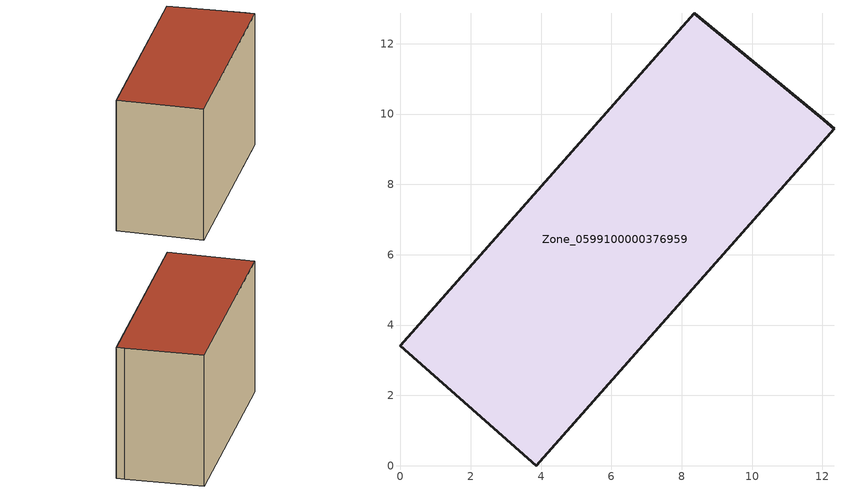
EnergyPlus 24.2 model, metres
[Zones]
Zone_0599100000376959
 floor ground (C_G): 8.35,12.87 11.96,9.91 12.33,9.59 3.86,0 0,3.42 z0
 wall outside (C_F): 3.86,0 12.33,9.59 11.96,9.91 8.35,12.87 0,3.42 3.86,0 z0:8.39
 roof outside (C_R): 11.96,9.91 8.35,12.87 0,3.42 3.86,0 12.33,9.59 z8.39
[BUILDING]
Pand.0599100000376959: North Axis=0; Terrain=City; Loads Convergence Tolerance Value=0.04; Temperature Convergence Tolerance Value=0.4; Solar Distribution=FullExterior; Maximum Number of Warmup Days=25; Minimum Number of Warmup Days=1
[Site:Location]
Rotterdam.The.Hague.AP_ZH_NLD Design_Conditions: Latitude=51.96; Longitude=4.45; Time Zone=1; Elevation=-4.5
[SITE:GROUNDTEMPERATURE:BUILDINGSURFACE]
18, 18, 18, 18, 18, 18, 18, 18, 18, 18, 18, 18
[MATERIAL] Thermal Absorptance=0.9; Solar Absorptance=0.7; Visible Absorptance=0.7
Name | Roughness | Thickness | Conductivity | Density | Specific Heat
G.TI.1992-2005 | MediumSmooth | 0.15 | 0.06 | 540 | 1210
F.TI.1992-2005 | Rough | 0.3 | 0.12 | 1920 | 840
R.TI.1992-2005 | MediumRough | 0.2 | 0.08 | 1500 | 1000
[CONSTRUCTION]
C_G: G.TI.1992-2005
C_F: F.TI.1992-2005
C_R: R.TI.1992-2005
[ZONE]
Zone_0599100000376959: Type=1; Multiplier=1; Ceiling Height=Autocalculate; Volume=Autocalculate; Floor Area=autocalculate; Part of Total Floor Area=Yes
[ZONEINFILTRATION:DESIGNFLOWRATE]
Infil_Zone_0599100000376959: Zone or ZoneList or Space or SpaceList=Zone_0599100000376959; Schedule=AlwaysOn; Design Flow Rate Calculation Method=Flow/Area; Flow Rate per Floor Area=0.0015; Constant Term Coefficient=1; Temperature Term Coefficient=0; Velocity Term Coefficient=0; Velocity Squared Term Coefficient=0
[HVACTEMPLATE:ZONE:IDEALLOADSAIRSYSTEM]
Zone_0599100000376959: Maximum Heating Supply Air Temperature=50; Minimum Cooling Supply Air Temperature=13; Maximum Heating Supply Air Humidity Ratio=0.0156; Minimum Cooling Supply Air Humidity Ratio=0.0077; Heating Limit=NoLimit; Cooling Limit=NoLimit; Dehumidification Control Type=ConstantSensibleHeatRatio; Cooling Sensible Heat Ratio=0.7; Dehumidification Setpoint=60; Humidification Control Type=None; Humidification Setpoint=30; Outdoor Air Method=None; Outdoor Air Flow Rate per Person=0.00944; Outdoor Air Flow Rate per Zone Floor Area=0; Outdoor Air Flow Rate per Zone=0; Demand Controlled Ventilation Type=None; Outdoor Air Economizer Type=NoEconomizer; Heat Recovery Type=None; Sensible Heat Recovery Effectiveness=0.7; Latent Heat Recovery Effectiveness=0.65
[ZONECONTROL:THERMOSTAT]
ThermostatControl_Zone_0599100000376959: Zone or ZoneList=Zone_0599100000376959; Control Type Schedule=DualSetpointControlType; Control 1=Thermostat_Zone_0599100000376959; Temperature Difference Between Cutout And Setpoint=0
[THERMOSTATSETPOINT:DUALSETPOINT]
Thermostat_Zone_0599100000376959: Heating Setpoint Temperature Schedule=HeatingSetpoint_Zone_0599100000376959; Cooling Setpoint Temperature Schedule=CoolingSetpoint_Zone_0599100000376959
[SCHEDULE:COMPACT]
HeatingSetpoint_Zone_0599100000376959: Through: 12/31, For: AllDays, Until: 24:00, 21
CoolingSetpoint_Zone_0599100000376959: Through: 12/31, For: AllDays, Until: 24:00, 24
DualSetpointControlType: Through: 12/31, For: AllDays, Until: 24:00, 4
AlwaysOn: Through: 12/31, For: AllDays, Until: 24:00, 1
